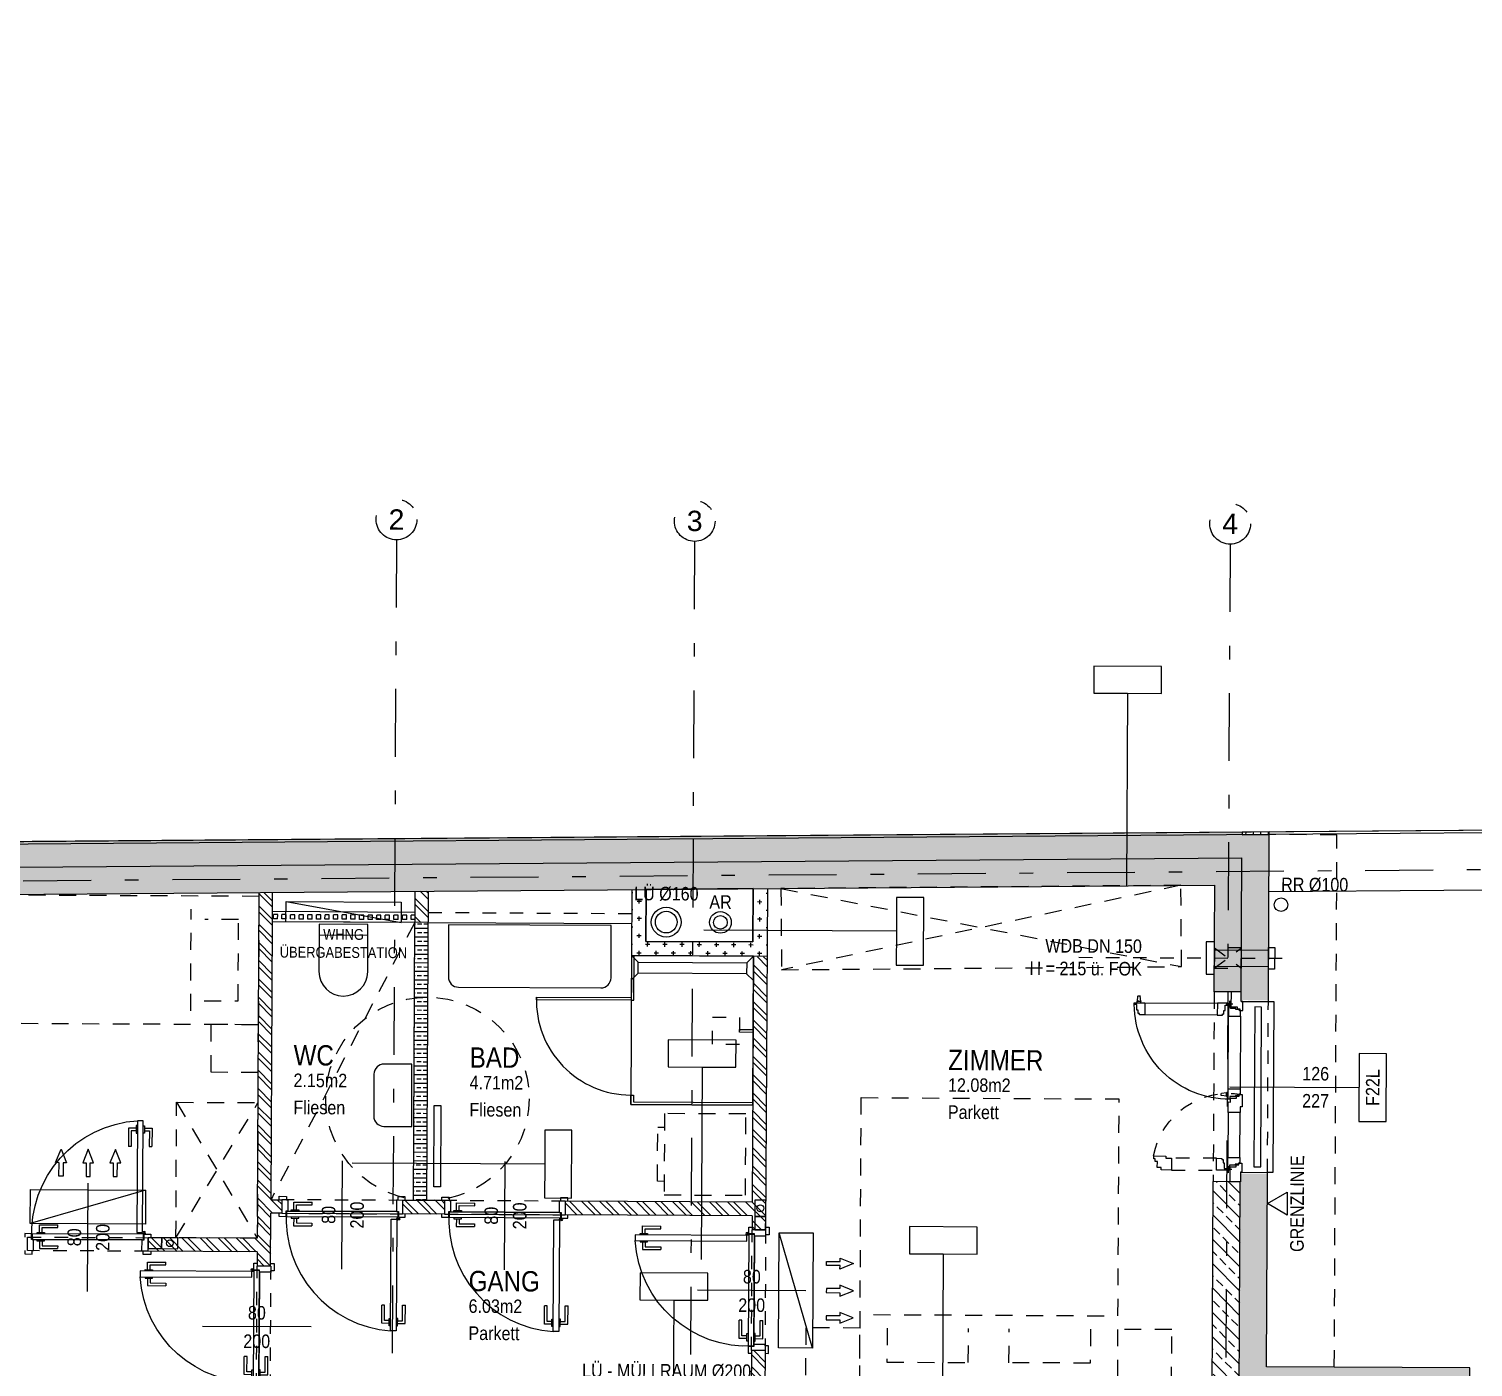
# Model space of a CAD drawing. Header units: millimetres. Extents: x 2821 to 2886, y 1688 to 1792.
# Drawn here: x 2829.56 to 2840.22, y 1757.99 to 1767.86 of the extents above; entities that cross this region are included whole.
import ezdxf
from ezdxf.enums import TextEntityAlignment as Align

# ---------------------------------------------------------------- set-up
doc = ezdxf.new("R2010")
doc.units = ezdxf.units.MM
for name, pattern in [('HIDDEN', [0.375, 0.25, -0.125]), ('HIDDEN2', [0.1875, 0.125, -0.0625]), ('STRICHPUNKT', [1, 0.5, -0.25, 0, -0.25])]:
    doc.linetypes.add(name, pattern=pattern)
for name, color, linetype, plot in [('00_HLP---------M0', 6, 'Continuous', False), ('00_HLP-G00-L04-M0', 6, 'Continuous', False), ('07_MOB-G00-L04-M0', 6, 'HIDDEN2', False)]:
    doc.layers.add(name, color=color, linetype=linetype, plot=plot)
for name, color, linetype in [('01-ANS-G00-L04-M0', 8, 'Continuous'), ('01-TXT---------M0', 1, 'Continuous'), ('01-TXT---------PP', 1, 'Continuous'), ('01-TXT-G00-L04-M0', 1, 'Continuous'), ('02-ANS-G00-L04-M0', 8, 'Continuous'), ('02-AXO-G00-L04-M0', 8, 'STRICHPUNKT'), ('02-DIM-G00-L04-BEHÖRDE', 20, 'Continuous'), ('02-DIM-G00-L04-ROHBAU', 8, 'Continuous'), ('02-FIL-G00-L04-LILA', 223, 'Continuous'), ('02-FIL-G00-L04-ORANGE', 40, 'Continuous'), ('02-FIL-G00-L04-STB', 8, 'Continuous'), ('02-HID---------M0', 8, 'HIDDEN2'), ('02-HID-G00-L04-M0', 8, 'HIDDEN2'), ('02-TWA---------M0', 4, 'Continuous'), ('02-TWA-G00-L04-M0', 4, 'Continuous'), ('02-TWB-G00-L04-M0', 5, 'Continuous'), ('02-WDA---------M0', 8, 'Continuous'), ('02-WDA-G00-L04-M0', 8, 'Continuous'), ('02-ZWA---------M0', 2, 'Continuous'), ('02-ZWA-G00-L04-M0', 2, 'Continuous'), ('03-ANS-G00-L04-M0', 8, 'Continuous'), ('03-HID-G00-L04-M0', 8, 'HIDDEN2'), ('03-SYM-G00-L04-M0', 8, 'Continuous'), ('04-HLP---------M0', 8, 'HIDDEN2'), ('04-STO---------M0', 1, 'Continuous'), ('04-SYM---------EP', 8, 'Continuous'), ('04-SYM-G00-L04-EP', 8, 'Continuous'), ('04-TXT---------EP', 8, 'Continuous'), ('04-TXT-G00-L04-M0', 8, 'Continuous'), ('04-TXT-G00-L04-POS', 8, 'Continuous'), ('05-STO--------M0', 1, 'Continuous'), ('05-SYM---------M0', 8, 'Continuous'), ('05-SYM--------M0', 8, 'Continuous'), ('05-SYM-G00-L04-M0', 8, 'Continuous'), ('05-TXT---------PP', 8, 'Continuous'), ('05-TXT--------M0', 8, 'Continuous'), ('05-TXT-G00-L04-M0', 8, 'Continuous'), ('07-BAR-G00-L04-M0', 8, 'HIDDEN2'), ('07-SAN---------M0', 8, 'Continuous'), ('07-SAN-G00-L04-FBHZG-EVERT', 8, 'Continuous'), ('07-SAN-G00-L04-KLIMA', 8, 'Continuous'), ('07-SAN-G00-L04-M0', 8, 'Continuous'), ('09-VER-G00-L04-GRUNDSTÜCKSGRENZE', 161, 'Continuous')]:
    doc.layers.add(name, color=color, linetype=linetype)
doc.styles.add('ARIAL', font='arial.ttf', dxfattribs={"width": 0.85})
doc.styles.get("Standard").update_dxf_attribs({"font": 'arial.ttf'})
doc.dimstyles.new('pp chromy&schneider', dxfattribs={"dimscale": 0.005, "dimtxt": 25, "dimasz": 10, "dimexe": 0, "dimexo": 0, "dimgap": 5, "dimtad": 1, "dimdec": 1, "dimlfac": 100, "dimrnd": 0.1, "dimzin": 9, "dimdsep": 46, "dimtxsty": 'ARIAL', "dimblk": 'c&s kote', "dimcen": 0, "dimse1": 1, "dimse2": 1, "dimclrd": 8, "dimclrt": 8, "dimadec": 0, "dimazin": 0, "dimtfac": 0.75, "dimtdec": 1, "dimtix": 1, "dimtmove": 2, "dimatfit": 0, "dimldrblk": 'NONE', "dimfxl": 1, "dimtolj": 1, "dimlwd": -1, "dimarcsym": 0})
pattern_1 = [(89.70755, (2799.24015, 1705.959677), (-0.027252854, 0.047764726), [0.03175, -0.0635]), (209.70755, (2799.24015, 1705.959677), (-0.027739039, -0.047484027), [0.03175, -0.0635]), (149.70755, (2799.24015, 1705.959677), (-0.054991893, 0.000280699), [-0.0635, 0.03175])]
pattern_2 = [(134.70755, (2799.24015, 1705.95968), (-0.09025976, -0.08934302), []), (134.70755, (2799.24061, 1706.04948), (-0.09025976, -0.08934302), [0.0635, -0.03175])]
pattern_3 = [(134.70755, (2799.24015, 1705.95968), (-0.06769482, -0.06700727), []), (134.70755, (2799.24038, 1706.00458), (-0.06769482, -0.06700727), [])]

# ---------------------------------------------------------------- blocks, each defined once
blk = doc.blocks.new('01-SQM')
at = {"layer": '01-TXT---------M0', "color": 1, "style": 'ARIAL', "width": 0.85}
blk.add_attdef('ROOM', (0, 0), '', height=0.15, dxfattribs=at)
blk.add_attdef('AREA', text='', height=0.1, dxfattribs=at).set_placement((0, -0.06), align=Align.TOP_LEFT)
at = {"layer": '01-TXT---------PP', "color": 1, "style": 'ARIAL', "width": 0.85}
blk.add_attdef('NR', text='', height=0.15, dxfattribs=at).set_placement((-0.117, 0), align=Align.RIGHT)
blk.add_attdef('FLOOR', text='', height=0.1, dxfattribs=at).set_placement((0, -0.26), align=Align.TOP_LEFT)
blk = doc.blocks.new('TÜR-80_10er-WAND')
at = {"layer": '00_HLP---------M0'}
blk.add_lwpolyline([(0.411, -0.025), (-0.411, -0.025), (-0.411, -0.025), (-0.411, 0.017), (0.411, 0.017)], close=True, dxfattribs=at)
for points in [[(0.4, 0.017), (-0.4, 0.017)], [(-0.375, 0.017), (-0.375, 0.027), (-0.32, 0.027), (-0.32, 0.017)], [(-0.357, 0.027), (-0.357, 0.083), (-0.222, 0.083)], [(-0.337, 0.027), (-0.337, 0.063), (-0.222, 0.063)], [(-0.222, 0.063), (-0.222, 0.083)], [(-0.375, -0.025), (-0.375, -0.035), (-0.32, -0.035), (-0.32, -0.025)], [(-0.357, -0.035), (-0.357, -0.091), (-0.222, -0.091)], [(-0.337, -0.035), (-0.337, -0.071), (-0.222, -0.071)], [(-0.222, -0.071), (-0.222, -0.091)]]:
    blk.add_lwpolyline(points, dxfattribs=at)
at = {"layer": '02-HID---------M0', "ltscale": 0.5}
for points in [[(0.445, 0.1), (-0.445, 0.1)], [(-0.445, 0), (0.445, 0)]]:
    blk.add_lwpolyline(points, dxfattribs=at)
at = {"layer": '02-ZWA---------M0'}
for points in [[(-0.445, 0.1), (-0.445, 0)], [(0.445, 0.1), (0.445, 0)]]:
    blk.add_lwpolyline(points, dxfattribs=at)
at = {"layer": '05-STO--------M0'}
for points in [[(-0.465, 0.1), (-0.465, 0.125), (-0.41, 0.125), (-0.41, 0.1), (-0.4, 0.1), (-0.4, 0.017), (-0.415, 0.017), (-0.415, -0.025), (-0.465, -0.025), (-0.465, 0)], [(0.465, 0.1), (0.465, 0.125), (0.41, 0.125), (0.41, 0.1), (0.4, 0.1), (0.4, 0.017), (0.415, 0.017), (0.415, -0.025), (0.465, -0.025), (0.465, 0)]]:
    blk.add_lwpolyline(points, dxfattribs=at)
at = {"layer": '05-SYM---------M0'}
for points in [[(0.352, -0.808), (0.296, -0.808), (0.296, -0.673)], [(0.316, -0.673), (0.296, -0.673)], [(0.352, -0.788), (0.316, -0.788), (0.316, -0.673)], [(0.414, -0.808), (0.47, -0.808), (0.47, -0.673)], [(0.414, -0.788), (0.45, -0.788), (0.45, -0.673)], [(0.45, -0.673), (0.47, -0.673)], [(0.362, -0.826), (0.352, -0.826), (0.352, -0.771), (0.362, -0.771)], [(0.404, -0.826), (0.414, -0.826), (0.414, -0.771), (0.404, -0.771)]]:
    blk.add_lwpolyline(points, dxfattribs=at)
at = {"layer": '05-SYM--------M0'}
blk.add_lwpolyline([(0.404, -0.039), (0.404, -0.862), (0.404, -0.862), (0.362, -0.862), (0.362, -0.039)], close=True, dxfattribs=at)
for points in [[(0.41, -0.036), (0.42, -0.036)], [(0.415, -0.031), (0.415, -0.041)]]:
    blk.add_lwpolyline(points, dxfattribs=at)
blk.add_circle((0.415, -0.036), 0.01, dxfattribs=at)
blk.add_arc((0.415, -0.036), 0.828, 176.3309, 266.3309, dxfattribs=at)
blk = doc.blocks.new('05-TXT')
at = {"layer": '05-TXT--------M0'}
blk.add_line((-0.4, 0), (0.4, 0), dxfattribs=at)
at = {"layer": '05-TXT--------M0', "color": 8, "style": 'ARIAL', "width": 0.85}
blk.add_attdef('BREITE', text='', height=0.1, dxfattribs=at).set_placement((0, 0.05), align=Align.CENTER)
blk.add_attdef('HÖHE', text='', height=0.1, rotation=360, dxfattribs=at).set_placement((0, -0.06), align=Align.TOP_CENTER)
blk = doc.blocks.new('FENSTER_140')
at = {"layer": '02-WDA---------M0'}
for points in [[(0.07, -0.2), (0.07, -0.4)], [(1.33, -0.2), (1.33, -0.4)]]:
    blk.add_lwpolyline(points, dxfattribs=at)
at = {"layer": '04-HLP---------M0', "linetype": 'Continuous'}
for p, q in [((0.032, 0.56), (0.032, 0.548)), ((0.032, 0.554), (0.032, 0.55)), ((0.072, 0.566), (0.034, 0.562)), ((0.072, 0.542), (0.034, 0.546)), ((0.072, 0.554), (0.072, 0.566)), ((0.072, 0.566), (0.072, 0.542)), ((0.072, 0.554), (0.072, 0.542)), ((0.084, 0.568), (0.074, 0.568)), ((0.084, 0.54), (0.074, 0.54)), ((0.743, -0.107), (0.743, -0.097)), ((0.745, -0.095), (0.749, -0.057)), ((0.769, -0.095), (0.745, -0.095)), ((0.757, -0.095), (0.745, -0.095)), ((0.762, -0.055), (0.751, -0.055)), ((0.757, -0.055), (0.752, -0.055)), ((0.757, -0.095), (0.769, -0.095)), ((0.769, -0.095), (0.764, -0.057)), ((0.771, -0.107), (0.771, -0.097))]:
    blk.add_line(p, q, dxfattribs=at)
for points in [[(0.097, 0.589), (0.084, 0.589), (0.084, 0.512), (0.172, 0.512), (0.172, 0.551), (0.163, 0.551), (0.163, 0.561), (0.138, 0.561), (0.138, 0.569), (0.097, 0.569)], [(0.097, -0.101), (0.084, -0.101), (0.084, -0.024), (0.172, -0.024), (0.172, -0.063), (0.163, -0.063), (0.163, -0.073), (0.138, -0.073), (0.138, -0.081), (0.097, -0.081)]]:
    blk.add_lwpolyline(points, close=True, dxfattribs=at)
for points in [[(0.084, 0.512), (0.084, -0.024)], [(0.172, -0.024), (0.172, 0.512)]]:
    blk.add_lwpolyline(points, dxfattribs=at)
at = {"layer": '04-HLP---------M0', "linetype": 'HIDDEN2', "ltscale": 0.4}
for points in [[(1.316, 0.385), (1.299, 0.385), (1.299, 0.413), (1.254, 0.413), (1.254, 0.428), (1.234, 0.428), (1.234, 0.44), (1.213, 0.44), (1.213, 0.351), (1.228, 0.351), (1.228, 0.308), (1.316, 0.308)], [(1.303, -0.101), (1.316, -0.101), (1.316, -0.024), (1.228, -0.024), (1.228, -0.063), (1.237, -0.063), (1.237, -0.073), (1.262, -0.073), (1.262, -0.081), (1.303, -0.081)]]:
    blk.add_lwpolyline(points, close=True, dxfattribs=at)
for points in [[(1.228, -0.024), (1.228, 0.308)], [(1.316, 0.308), (1.316, -0.024)]]:
    blk.add_lwpolyline(points, dxfattribs=at)
at = {"layer": '04-HLP---------M0'}
for points in [[(0.09, -0.138), (0.09, -0.088)], [(1.31, -0.138), (1.31, -0.088)], [(0.065, -0.113), (0.115, -0.113)], [(1.335, -0.113), (1.285, -0.113)]]:
    blk.add_lwpolyline(points, dxfattribs=at)
for centre in [(0.09, -0.113), (1.31, -0.113)]:
    blk.add_circle(centre, 0.00474, dxfattribs=at)
at = {"layer": '04-HLP---------M0', "linetype": 'Continuous'}
for centre, radius, start, end in [((0.034, 0.56), 0.002, 96.3402, 180), ((0.034, 0.548), 0.002, 180, 263.6598), ((0.074, 0.566), 0.002, 90, 180), ((0.074, 0.542), 0.002, 180, 270), ((0.09, -0.113), 0.702, 359.423, 89.4236), ((0.745, -0.097), 0.002, 90, 180), ((0.751, -0.057), 0.002, 90, 173.6598), ((0.762, -0.057), 0.002, 6.3402, 90), ((0.769, -0.097), 0.002, 0, 90)]:
    blk.add_arc(centre, radius, start, end, dxfattribs=at)
at = {"layer": '04-HLP---------M0', "linetype": 'HIDDEN2', "ltscale": 0.4}
blk.add_arc((1.31, -0.113), 0.562, 99.9939, 189.9939, dxfattribs=at)
at = {"layer": '04-STO---------M0'}
for points in [[(0, -0.124), (0.11, -0.124), (0.11, -0.169), (0.125, -0.169), (0.125, -0.189), (0.137, -0.189), (0.137, -0.211), (0.07, -0.211), (0.07, -0.2), (0, -0.2)], [(0.102, -0.12), (0.102, -0.107), (0.179, -0.107), (0.179, -0.195), (0.14, -0.195), (0.14, -0.187), (0.13, -0.187), (0.13, -0.161), (0.122, -0.161), (0.122, -0.12)], [(0.792, -0.12), (0.792, -0.107), (0.715, -0.107), (0.715, -0.195), (0.754, -0.195), (0.754, -0.187), (0.764, -0.187), (0.764, -0.161), (0.772, -0.161), (0.772, -0.12)], [(0.812, -0.107), (0.812, -0.124), (0.784, -0.124), (0.784, -0.169), (0.769, -0.169), (0.769, -0.189), (0.757, -0.189), (0.757, -0.211), (0.847, -0.211), (0.847, -0.195), (0.889, -0.195), (0.889, -0.107)], [(1.298, -0.12), (1.298, -0.107), (1.221, -0.107), (1.221, -0.195), (1.26, -0.195), (1.26, -0.187), (1.27, -0.187), (1.27, -0.161), (1.278, -0.161), (1.278, -0.12)], [(1.4, -0.124), (1.29, -0.124), (1.29, -0.169), (1.275, -0.169), (1.275, -0.189), (1.263, -0.189), (1.263, -0.211), (1.33, -0.211), (1.33, -0.2), (1.4, -0.2)]]:
    blk.add_lwpolyline(points, close=True, dxfattribs=at)
at = {"layer": '04-SYM---------EP'}
for points in [[(0.715, -0.107), (0.179, -0.107)], [(0.179, -0.195), (0.715, -0.195)], [(0.889, -0.107), (1.221, -0.107)], [(1.221, -0.195), (0.889, -0.195)]]:
    blk.add_lwpolyline(points, dxfattribs=at)
blk = doc.blocks.new('04-TXT')
blk.add_line((0, 0), (0.953, 0))
at = {"layer": '04-TXT---------EP', "color": 8, "style": 'ARIAL', "width": 0.85}
blk.add_attdef('WIDTH', text='', height=0.1, dxfattribs=at).set_placement((0.632, 0.05), align=Align.CENTER)
blk.add_attdef('HEIGHT', text='', height=0.1, dxfattribs=at).set_placement((0.632, -0.05), align=Align.TOP_CENTER)
blk = doc.blocks.new('03-rar')
blk.add_circle((0, 0), 0.05)
at = {"layer": '01-TXT---------M0', "color": 8, "style": 'ARIAL', "width": 0.85}
blk.add_attdef('RR', text='', height=0.1, dxfattribs=at).set_placement((0, 0.1), align=Align.CENTER)
blk = doc.blocks.new('BETT_90')
blk.add_lwpolyline([(0, 0.95), (-0.35, 0.95), (-0.35, 1.3), (0, 1.3)], close=True)
at = {"flags": 128}
blk.add_lwpolyline([(-2.1, 0.95), (-2.1, 0), (0, 0), (0, 0.95)], close=True, dxfattribs=at)
for points in [[(-0.5, 0.85), (-0.5, 0.1)], [(-0.4, 0.775), (-0.15, 0.775), (-0.15, 0.175), (-0.4, 0.175)]]:
    blk.add_lwpolyline(points)
blk = doc.blocks.new('07-WC')
blk.add_lwpolyline([(-0.015, -0.18), (-0.365, -0.18, -1), (-0.365, 0.18, 0), (-0.015, 0.18), (-0.015, -0.18)], format="xyb", close=True)
blk.add_lwpolyline([(-0.095, -0.18), (-0.095, 0.18)])
blk = doc.blocks.new('07-WT-WC')
blk.add_lwpolyline([(1.005, -0.015), (1.005, -0.22, -0.414214), (0.93, -0.295), (0.62, -0.295, -0.414214), (0.545, -0.22), (0.545, -0.015)], format="xyb", close=True)
blk = doc.blocks.new('07-WM')
at = {"linetype": 'HIDDEN', "ltscale": 0.5}
blk.add_lwpolyline([(0.05, -0.05), (0.05, -0.65), (0.65, -0.65), (0.65, -0.05)], close=True, dxfattribs=at)
blk.add_lwpolyline([(0.65, -0.15), (0.7, -0.15), (0.7, -0.55), (0.65, -0.55)], dxfattribs=at)
blk = doc.blocks.new('BETT')
for points in [[(0, 0.95), (-0.4, 0.95), (-0.4, 1.35), (0, 1.35)], [(0, -1.35), (-0.4, -1.35), (-0.4, -0.95), (0, -0.95)]]:
    blk.add_lwpolyline(points, close=True)
at = {"flags": 128}
blk.add_lwpolyline([(-2.1, 0.95), (-2.1, -0.95), (0, -0.95), (0, 0.95)], close=True, dxfattribs=at)
for points in [[(-0.5, 0.85), (-0.5, -0.85)], [(-0.4, 0.75), (-0.15, 0.75), (-0.15, 0.15), (-0.4, 0.15)], [(-0.4, -0.75), (-0.15, -0.75), (-0.15, -0.15), (-0.4, -0.15)]]:
    blk.add_lwpolyline(points)
blk = doc.blocks.new('01-HK3')
blk.add_lwpolyline([(0, 0), (0.0423, 0.0732), (-0.0423, 0.0732)], close=True)
at = {"color": 0, "style": 'ARIAL', "width": 0.85}
blk.add_attdef('HEIGHT', text='', height=0.05, dxfattribs=at).set_placement((0, 0.35), align=Align.TOP_CENTER)
blk = doc.blocks.new('WANDLÜFER')
at = {"layer": '02-TWA---------M0', "linetype": 'HIDDEN2', "ltscale": 0.75}
for points in [[(0.075, 0), (0.075, -0.2), (-0.075, -0.2), (-0.075, 0), (0.075, 0)], [(-0.075, 0), (0.075, -0.2)], [(0.075, 0), (-0.075, -0.2)]]:
    blk.add_lwpolyline(points, dxfattribs=at)
at = {"layer": '07-SAN---------M0', "linetype": 'STRICHPUNKT', "ltscale": 0.1}
blk.add_lwpolyline([(0, 1), (0, -0.53)], dxfattribs=at)
at = {"layer": '07-SAN---------M0'}
for points in [[(0, 0), (-0.12, 0), (-0.12, 0.06), (0.12, 0.06), (0.12, 0)], [(0.08, -0.4), (-0.08, -0.4), (-0.08, -0.445), (0.08, -0.445)]]:
    blk.add_lwpolyline(points, close=True, dxfattribs=at)
for points in [[(-0.06, 0), (-0.06, -0.4)], [(0.06, 0), (0.06, -0.4)]]:
    blk.add_lwpolyline(points, dxfattribs=at)
blk = doc.blocks.new('c&s kote')
at = {"color": 8}
for p, q in [((0, -2), (0, 2)), ((0, 2), (0, -2)), ((-2, 0), (2, 0)), ((2, 0), (-2, 0))]:
    blk.add_line(p, q, dxfattribs=at)
blk.add_circle((0, 0), 0.5, dxfattribs=at)
blk = doc.blocks.new('*D1162')
at = {"layer": '02-DIM-G00-L04-ROHBAU', "color": 8, "transparency": 16777216}
blk.add_arc((2826.924, 1744.085), 1.076, 182.6772, 267.0448, dxfattribs=at)
at = {"layer": 'Defpoints', "color": 0, "transparency": 16777216}
for p in [(2827.026, 1764.119), (2821.735, 1744.084), (2839.324, 1744.089), (2825.991, 1743.549), (2826.912, 1741.719)]:
    blk.add_point(p, dxfattribs=at)
at = {"layer": '02-DIM-G00-L04-ROHBAU', "color": 8, "transparency": 16777216, "xscale": 0.05, "yscale": 0.05, "zscale": 0.05}
for p, rotation in [((2825.848, 1744.085), 91.34581227795306), ((2826.918, 1743.01), 358.376192247876)]:
    blk.add_blockref('c&s kote', p, dxfattribs=dict(at, rotation=rotation))
at = {"layer": '02-DIM-G00-L04-ROHBAU', "color": 8, "transparency": 16777216, "insert": (2826.224, 1743.389), "char_height": 0.125, "attachment_point": 5, "rotation": 314.861, "style": 'ARIAL'}
blk.add_mtext('\\A1;90°', dxfattribs=at)
blk = doc.blocks.new('_None')
blk = doc.blocks.new('türachse&qualität')
at = {"layer": '05-SYM---------M0'}
blk.add_line((-0.4, 0), (-0.4, 0), dxfattribs=at)
at = {"layer": '05-TXT---------PP'}
blk.add_lwpolyline([(-0.5, -0.25), (-0.5, 0.25), (-0.7, 0.25), (-0.7, -0.25)], close=True, dxfattribs=at)
at = {"layer": '05-TXT---------PP', "color": 8, "style": 'ARIAL', "text_generation_flag": 6, "width": 0.85}
blk.add_attdef('POS.NR.', text='', height=0.1, rotation=270, dxfattribs=at).set_placement((-0.653, -0.011), align=Align.TOP_CENTER)
blk = doc.blocks.new('07-WT120')
blk.add_lwpolyline([(0.015, -0.6), (0.4, -0.6, 0.414214), (0.475, -0.525), (0.475, 0.525, 0.414214), (0.4, 0.6), (0.015, 0.6)], format="xyb", close=True)
blk = doc.blocks.new('KLIMAGERÄT')
for points in [[(-0.425, 0), (0.425, 0), (0.425, -0.25), (-0.425, -0.25), (-0.425, 0)], [(-0.215, -0.35), (-0.215, -0.45), (-0.24, -0.45), (-0.2, -0.55), (-0.2, -0.55), (-0.16, -0.45), (-0.185, -0.45), (-0.185, -0.35), (-0.215, -0.35)], [(-0.015, -0.35), (-0.015, -0.45), (-0.04, -0.45), (0, -0.55), (0, -0.55), (0.04, -0.45), (0.015, -0.45), (0.015, -0.35), (-0.015, -0.35)], [(0.215, -0.35), (0.215, -0.45), (0.24, -0.45), (0.2, -0.55), (0.2, -0.55), (0.16, -0.45), (0.185, -0.45), (0.185, -0.35), (0.215, -0.35)]]:
    blk.add_lwpolyline(points, close=True)
blk.add_lwpolyline([(-0.425, -0.25), (0.425, 0)])
blk = doc.blocks.new('07_Klimasifon')
at = {"layer": '00_HLP---------M0', "linetype": 'HIDDEN2', "ltscale": 0.3}
blk.add_lwpolyline([(0, -0.1), (0.08, -0.1), (0.08, 0), (0, 0)], close=True, dxfattribs=at)
at = {"layer": '07-SAN---------M0'}
blk.add_lwpolyline([(0, -0.22), (0.08, -0.22), (0.08, -0.1), (0, -0.1)], close=True, dxfattribs=at)
blk.add_circle((0.04, -0.16), 0.025, dxfattribs=at)
blk = doc.blocks.new('*D1894')
at = {"layer": '02-DIM-G00-L04-ROHBAU', "color": 8, "transparency": 16777216}
blk.add_arc((2827.013, 1761.552), 0.783, 93.3662, 176.7214, dxfattribs=at)
at = {"layer": 'Defpoints', "color": 0, "transparency": 16777216}
for p in [(2827.026, 1764.119), (2826.622, 1762.23), (2844.844, 1761.67), (2821.824, 1761.517), (2826.912, 1741.719)]:
    blk.add_point(p, dxfattribs=at)
at = {"layer": '02-DIM-G00-L04-ROHBAU', "color": 8, "transparency": 16777216, "xscale": 0.05, "yscale": 0.05, "zscale": 0.05}
for p, rotation in [((2827.017, 1762.335), 1.53686145142031), ((2826.23, 1761.546), 268.5507148004654)]:
    blk.add_blockref('c&s kote', p, dxfattribs=dict(at, rotation=rotation))
at = {"layer": '02-DIM-G00-L04-ROHBAU', "color": 8, "transparency": 16777216, "insert": (2826.521, 1762.042), "char_height": 0.125, "attachment_point": 5, "rotation": 225.0438, "style": 'ARIAL'}
blk.add_mtext('\\A1;91°', dxfattribs=at)
blk = doc.blocks.new('*D1895')
at = {"layer": '02-DIM-G00-L04-ROHBAU', "color": 8, "transparency": 16777216}
blk.add_arc((2826.993, 1757.751), 0.799, 93.2915, 176.1236, dxfattribs=at)
at = {"layer": 'Defpoints', "color": 0, "transparency": 16777216}
for p in [(2827.026, 1764.119), (2826.597, 1758.445), (2821.805, 1757.778), (2844.823, 1757.66), (2826.912, 1741.719)]:
    blk.add_point(p, dxfattribs=at)
at = {"layer": '02-DIM-G00-L04-ROHBAU', "color": 8, "transparency": 16777216, "xscale": 0.05, "yscale": 0.05, "zscale": 0.05}
for p, rotation in [((2826.997, 1758.551), 1.499517257516312), ((2826.194, 1757.755), 267.9155813782047)]:
    blk.add_blockref('c&s kote', p, dxfattribs=dict(at, rotation=rotation))
at = {"layer": '02-DIM-G00-L04-ROHBAU', "color": 8, "transparency": 16777216, "insert": (2826.493, 1758.256), "char_height": 0.125, "attachment_point": 5, "rotation": 224.7075, "style": 'ARIAL'}
blk.add_mtext('\\A1;90°', dxfattribs=at)

msp = doc.modelspace()

# ---------------------------------------------------------------- hatches: boundary and pattern name
at = {"layer": '02-FIL-G00-L04-LILA'}
h = msp.add_hatch(dxfattribs=at)
h.set_pattern_fill('HONEY', color=256, scale=0.01, angle=197.04654, style=0)
h.set_pattern_definition(pattern_1)
h.paths.add_polyline_path([(2838.5139, 1761.7466), (2838.5089, 1760.7561), (2838.5085, 1760.6961), (2838.7085, 1760.695), (2838.7148, 1761.9182), (2826.7142, 1761.8252), (2826.7084, 1760.7026), (2826.9084, 1760.7016), (2826.9087, 1760.7616), (2826.9133, 1761.6567)])
h = msp.add_hatch(dxfattribs=at)
h.set_pattern_fill('HONEY', color=256, scale=0.01, angle=197.04654, style=0)
h.set_pattern_definition(pattern_1)
h.paths.add_polyline_path([(2838.5148, 1761.9166), (2838.5149, 1761.9366), (2826.9143, 1761.8467), (2826.9142, 1761.8267)])
h = msp.add_hatch(dxfattribs=at)
h.set_pattern_fill('HONEY', color=256, scale=0.01, angle=197.04654, style=0)
h.set_pattern_definition(pattern_1)
h.paths.add_polyline_path([(2838.7148, 1761.9182), (2838.7149, 1761.9371), (2838.5149, 1761.9355), (2838.5148, 1761.9166)])
h = msp.add_hatch(dxfattribs=at)
h.set_pattern_fill('HONEY', color=256, scale=0.01, angle=197.04654, style=0)
h.set_pattern_definition(pattern_1)
h.paths.add_polyline_path([(2838.6947, 1757.9914), (2838.702, 1759.4151), (2838.502, 1759.4161), (2838.5017, 1759.3561), (2838.4937, 1757.7924), (2839.9937, 1757.7847), (2839.9898, 1757.0248), (2839.9895, 1756.9648), (2840.1895, 1756.9637), (2840.1947, 1757.9837)])
at = {"layer": '02-FIL-G00-L04-ORANGE'}
h = msp.add_hatch(dxfattribs=at)
h.set_pattern_fill('ANSI32', color=256, scale=0.01, angle=197.04654, style=0)
h.set_pattern_definition(pattern_3)
h.paths.add_polyline_path([(2831.3625, 1761.4912), (2831.2625, 1761.4904), (2831.2624, 1761.4643), (2831.2624, 1761.4643), (2831.2615, 1761.2744), (2831.3614, 1761.2738)])
h = msp.add_hatch(dxfattribs=at)
h.set_pattern_fill('ANSI32', color=256, scale=0.01, angle=197.04654, style=0)
h.set_pattern_definition(pattern_3)
h.paths.add_polyline_path([(2832.5126, 1761.5001), (2832.4126, 1761.4993), (2832.4114, 1761.2685), (2832.5114, 1761.268)])
h = msp.add_hatch(dxfattribs=at)
h.set_pattern_fill('CROSS', color=256, scale=0.01, angle=197.04654, style=0)
h.set_pattern_definition([(89.70755, (2799.24015, 1705.95968), (-0.063175056, 0.06382329), [0.03175, -0.09525]), (179.70755, (2799.25611, 1705.97547), (-0.06382329, -0.063175056), [0.03175, -0.09525])])
h.paths.add_polyline_path([(2835.0127, 1761.5195), (2834.9077, 1761.5187), (2834.9057, 1761.1208), (2834.1157, 1761.1248), (2834.1177, 1761.5125), (2834.0127, 1761.5117), (2834.0101, 1761.0203), (2835.0101, 1761.0152)])
h = msp.add_hatch(dxfattribs=at)
h.set_pattern_fill('ANSI32', color=256, scale=0.01, angle=197.04654, style=0)
h.set_pattern_definition(pattern_3)
h.paths.add_polyline_path([(2831.4309, 1759.2235), (2831.3509, 1759.2239), (2831.3614, 1761.2738), (2831.2614, 1761.2744), (2831.2503, 1759.0994), (2831.2495, 1758.9394), (2830.4445, 1758.9435), (2830.444, 1758.8435), (2831.249, 1758.8394), (2831.2484, 1758.7344), (2831.3484, 1758.7339), (2831.3504, 1759.1239), (2831.4304, 1759.1235)])
h = msp.add_hatch(dxfattribs=at)
h.set_pattern_fill('SQUARE', color=256, scale=0.01, angle=197.04654, style=0)
h.set_pattern_definition([(89.70755, (2799.24015, 1705.959677), (-0.031749586, 0.000162059), [0.03175, -0.03175]), (179.70755, (2799.24015, 1705.959677), (-0.000162059, -0.031749586), [0.03175, -0.03175])])
h.paths.add_polyline_path([(2832.4118, 1761.3435), (2831.3618, 1761.3488), (2831.3614, 1761.2738), (2832.4114, 1761.2685)])
h = msp.add_hatch(dxfattribs=at)
h.set_pattern_fill('BRASS', color=256, scale=0.01, angle=107.04654, style=0)
h.set_pattern_definition([(359.70755, (2799.24015, 1705.95968), (0.00032412, 0.06349917), []), (359.70755, (2799.240313, 1705.991426), (0.00032412, 0.06349917), [0.03175, -0.015875])])
h.paths.add_polyline_path([(2832.5114, 1761.268), (2832.4114, 1761.2685), (2832.4009, 1759.2185), (2832.5009, 1759.218)])
h = msp.add_hatch(dxfattribs=at)
h.set_pattern_fill('ANSI32', color=256, scale=0.01, angle=197.04654, style=0)
h.set_pattern_definition(pattern_3)
h.paths.add_polyline_path([(2835.0101, 1761.0152), (2834.9101, 1761.0157), (2834.9009, 1759.2058), (2833.5209, 1759.2128), (2833.5204, 1759.1128), (2834.9004, 1759.1058), (2834.8998, 1759.0008), (2834.9998, 1759.0002)])
h = msp.add_hatch(dxfattribs=at)
h.set_pattern_fill('ANSI32', color=256, scale=0.01, angle=197.04654, style=0)
h.set_pattern_definition(pattern_3)
h.paths.add_polyline_path([(2832.6309, 1759.2173), (2832.3209, 1759.2189), (2832.3204, 1759.1189), (2832.6304, 1759.1173)])
h = msp.add_hatch(dxfattribs=at)
h.set_pattern_fill('ANSI32', color=256, scale=0.01, angle=197.04654, style=0)
h.set_pattern_definition(pattern_3)
h.paths.add_polyline_path([(2834.9953, 1758.1103), (2834.8953, 1758.1108), (2834.8938, 1757.8108), (2834.9938, 1757.8103)])
at = {"layer": '02-FIL-G00-L04-STB'}
h = msp.add_hatch(dxfattribs=at)
h.set_pattern_fill('ANSI33', color=256, scale=0.02, angle=197.04654, style=0)
h.set_pattern_definition(pattern_2)
h.paths.add_polyline_path([(2838.5139, 1761.7466), (2826.9133, 1761.6567), (2826.9087, 1760.7616), (2826.9887, 1760.7612), (2827.1087, 1760.7605), (2827.1123, 1761.4582), (2838.3129, 1761.545), (2838.3089, 1760.7571), (2838.5089, 1760.7561)])
h = msp.add_hatch(dxfattribs=at)
h.set_pattern_fill('ANSI33', color=256, scale=0.02, angle=197.04654, style=0)
h.set_pattern_definition(pattern_2)
h.paths.add_polyline_path([(2834.529, 1754.9126), (2832.099, 1754.925), (2832.1098, 1757.035), (2834.5397, 1757.0226), (2834.5428, 1757.6126), (2839.7927, 1757.5858), (2839.7898, 1757.0258), (2839.9898, 1757.0248), (2839.9937, 1757.7847), (2838.4937, 1757.7924), (2838.5017, 1759.3561), (2838.4217, 1759.3565), (2838.4217, 1759.3565), (2838.3017, 1759.3571), (2838.2937, 1757.7934), (2834.3438, 1757.8136), (2834.3408, 1757.2236), (2831.9108, 1757.236), (2831.898, 1754.726), (2832.808, 1754.7214), (2832.805, 1754.1414), (2832.885, 1754.141), (2833.005, 1754.1404), (2833.008, 1754.7204), (2834.528, 1754.7126)])

# ---------------------------------------------------------------- linework, layer by layer
for p, q in [((2837.6701, 1762.9597), (2837.6628, 1761.5398)), ((2835.9647, 1761.2044), (2834.5447, 1761.2116)), ((2834.531, 1760.2026), (2834.5237, 1758.7827)), ((2833.37, 1759.4866), (2831.9501, 1759.4939)), ((2836.3105, 1758.8235), (2836.3032, 1757.4036)), ((2834.3222, 1758.4837), (2834.315, 1757.0638))]:
    msp.add_line(p, q)
for points in [[(2837.6701, 1762.9597), (2837.9201, 1762.9584), (2837.9211, 1763.1584), (2837.4211, 1763.161), (2837.4201, 1762.961)], [(2835.9647, 1761.2044), (2835.9634, 1760.9544), (2836.1634, 1760.9534), (2836.166, 1761.4534), (2835.966, 1761.4544)], [(2834.531, 1760.2026), (2834.781, 1760.2013), (2834.782, 1760.4013), (2834.282, 1760.4039), (2834.281, 1760.2039)], [(2833.37, 1759.4866), (2833.3688, 1759.2366), (2833.5688, 1759.2356), (2833.5713, 1759.7356), (2833.3713, 1759.7366)], [(2836.3105, 1758.8235), (2836.5605, 1758.8222), (2836.5615, 1759.0222), (2836.0615, 1759.0248), (2836.0605, 1758.8248)], [(2834.3222, 1758.4837), (2834.5722, 1758.4824), (2834.5732, 1758.6824), (2834.0732, 1758.685), (2834.0722, 1758.485)]]:
    msp.add_lwpolyline(points, close=True)
at = {"layer": '00_HLP-G00-L04-M0'}
for centre, radius in [((2834.2664, 1761.2718), 0.11), ((2834.6664, 1761.2698), 0.08)]:
    msp.add_circle(centre, radius, dxfattribs=at)
at = {"layer": '01-ANS-G00-L04-M0'}
for points in [[(2831.4304, 1759.1235), (2832.3204, 1759.1189)], [(2832.6304, 1759.1173), (2833.5204, 1759.1128)]]:
    msp.add_lwpolyline(points, dxfattribs=at)
at = {"layer": '02-ANS-G00-L04-M0', "color": 253}
for points in [[(2841.0987, 1748.9544), (2845.0486, 1748.9642), (2845.0523, 1747.4642), (2853.4823, 1747.4852), (2853.4785, 1748.9852), (2863.9866, 1749.0113), (2864.0578, 1760.0115), (2841.2848, 1759.9549), (2841.2949, 1761.9382), (2838.7148, 1761.9182)], [(2838.7126, 1761.4981), (2841.2928, 1761.5181)]]:
    msp.add_lwpolyline(points, dxfattribs=at)
at = {"layer": '02-ANS-G00-L04-M0'}
for points in [[(2832.5114, 1761.268), (2834.0114, 1761.2603)], [(2838.7085, 1760.685), (2838.7485, 1760.6848), (2838.7421, 1759.4248), (2838.7021, 1759.4251)]]:
    msp.add_lwpolyline(points, dxfattribs=at)
msp.add_lwpolyline([(2838.6083, 1760.6455), (2838.6023, 1759.4656), (2838.6523, 1759.4653), (2838.6583, 1760.6453)], close=True, dxfattribs=at)
at = {"layer": '02-AXO-G00-L04-M0'}
for points in [[(2832.2758, 1764.0918), (2832.1615, 1741.6921)], [(2834.4758, 1764.0806), (2834.3614, 1741.6809)], [(2838.4257, 1764.0604), (2838.3114, 1741.6607)], [(2821.824, 1761.5173), (2842.8436, 1761.6802)]]:
    msp.add_lwpolyline(points, dxfattribs=at)
for centre in [(2832.2766, 1764.2418), (2834.4765, 1764.2306), (2838.4265, 1764.2104)]:
    msp.add_circle(centre, 0.15, dxfattribs=at)
at = {"layer": '02-HID-G00-L04-M0'}
for points in [[(2839.1947, 1757.9888), (2839.2148, 1761.9156), (2838.7148, 1761.9182)], [(2838.3089, 1760.7571), (2838.3017, 1759.3571)]]:
    msp.add_lwpolyline(points, dxfattribs=at)
at = {"layer": '02-HID-G00-L04-M0', "ltscale": 0.5}
for points in [[(2832.5118, 1761.343), (2834.0118, 1761.3353)], [(2838.7021, 1759.4251), (2838.7085, 1760.685)]]:
    msp.add_lwpolyline(points, dxfattribs=at)
at = {"layer": '02-TWA-G00-L04-M0'}
for points in [[(2826.9133, 1761.6567), (2838.5139, 1761.7466)], [(2838.5089, 1760.7561), (2838.5139, 1761.7466)], [(2827.1123, 1761.4582), (2838.3129, 1761.545)], [(2838.3089, 1760.7571), (2838.3129, 1761.545)], [(2838.5089, 1760.7561), (2838.3089, 1760.7571)], [(2838.2937, 1757.7934), (2838.3017, 1759.3571)], [(2838.5017, 1759.3561), (2838.3017, 1759.3571)], [(2838.4937, 1757.7924), (2838.5017, 1759.3561)]]:
    msp.add_lwpolyline(points, dxfattribs=at)
at = {"layer": '02-TWB-G00-L04-M0'}
msp.add_lwpolyline([(2841.8184, 1782.5255), (2841.8396, 1780.1368), (2843.5071, 1780.1564), (2843.5315, 1777.2457), (2841.8735, 1777.2289), (2841.9154, 1772.6919), (2843.5733, 1772.7086), (2843.5389, 1765.9635), (2841.6962, 1765.9535), (2841.7094, 1761.96), (2826.7143, 1761.8452), (2826.7539, 1792.2569)], dxfattribs=at)
at = {"layer": '02-WDA-G00-L04-M0'}
for points in [[(2838.7148, 1761.9182), (2826.7142, 1761.8252)], [(2838.7085, 1760.685), (2838.7148, 1761.9182)], [(2838.6947, 1757.9914), (2838.7021, 1759.4251)], [(2838.6769, 1754.4914), (2840.1769, 1754.4838), (2840.1947, 1757.9837), (2838.6947, 1757.9914)]]:
    msp.add_lwpolyline(points, dxfattribs=at)
msp.add_lwpolyline([(2838.7148, 1761.9182), (2838.7149, 1761.9371), (2838.5149, 1761.9355), (2838.5148, 1761.9166)], close=True, dxfattribs=at)
at = {"layer": '02-ZWA-G00-L04-M0'}
for p, q in [((2831.2503, 1759.0994), (2831.2625, 1761.4904)), ((2831.3614, 1761.2738), (2831.3625, 1761.4912)), ((2832.4126, 1761.4996), (2832.4114, 1761.2685)), ((2832.5009, 1759.218), (2832.5126, 1761.5001)), ((2834.0127, 1761.5117), (2834.0102, 1761.0253)), ((2834.1157, 1761.1298), (2834.1177, 1761.5125)), ((2834.9077, 1761.5187), (2834.9057, 1761.1258)), ((2835.0127, 1761.5195), (2834.9998, 1759.0002)), ((2832.5114, 1761.268), (2831.3614, 1761.2738)), ((2832.4118, 1761.3435), (2831.3618, 1761.3488)), ((2832.4009, 1759.2185), (2832.4114, 1761.2685)), ((2834.9057, 1761.1258), (2834.1157, 1761.1298)), ((2834.0102, 1761.0253), (2835.0102, 1761.0202)), ((2834.9102, 1761.0207), (2834.9009, 1759.2058)), ((2831.3509, 1759.2239), (2831.4309, 1759.2235)), ((2831.4304, 1759.1235), (2831.3504, 1759.1239)), ((2832.6309, 1759.2173), (2832.3209, 1759.2189)), ((2834.9009, 1759.2058), (2833.5209, 1759.2128)), ((2834.9004, 1759.1058), (2833.5204, 1759.1128)), ((2834.9004, 1759.1058), (2834.8998, 1759.0008)), ((2834.8953, 1758.1108), (2834.8938, 1757.8108)), ((2834.9953, 1758.1103), (2834.9938, 1757.8103))]:
    msp.add_line(p, q, dxfattribs=at)
for points in [[(2831.3509, 1759.2239), (2831.3614, 1761.2738)], [(2831.3484, 1758.7339), (2831.3504, 1759.1239)], [(2832.6304, 1759.1173), (2832.3204, 1759.1189)], [(2831.2503, 1759.0994), (2831.2495, 1758.9394)], [(2831.2495, 1758.9394), (2830.4445, 1758.9435)], [(2831.249, 1758.8394), (2830.444, 1758.8435)], [(2831.249, 1758.8394), (2831.2484, 1758.7344)]]:
    msp.add_lwpolyline(points, dxfattribs=at)
at = {"layer": '03-ANS-G00-L04-M0'}
msp.add_lwpolyline([(2834.1157, 1761.1298), (2834.9057, 1761.1258), (2834.9077, 1761.5187), (2834.1177, 1761.5125), (2834.1157, 1761.1298)], dxfattribs=at)
at = {"layer": '03-HID-G00-L04-M0'}
msp.add_lwpolyline([(2832.4114, 1761.2685), (2831.3509, 1759.2239)], dxfattribs=at)
at = {"layer": '07-BAR-G00-L04-M0'}
msp.add_circle((2832.5048, 1759.968), 0.75, dxfattribs=at)
at = {"layer": '07-SAN-G00-L04-FBHZG-EVERT'}
msp.add_lwpolyline([(2832.3122, 1761.419), (2832.3114, 1761.269), (2831.4614, 1761.2733), (2831.4622, 1761.4233)], close=True, dxfattribs=at)
msp.add_lwpolyline([(2831.4622, 1761.4233), (2832.3114, 1761.269)], dxfattribs=at)
at = {"layer": '07-SAN-G00-L04-M0'}
for points in [[(2834.0102, 1761.0253), (2834.0046, 1759.9253), (2834.9045, 1759.9207), (2834.9102, 1761.0207)], [(2834.0595, 1760.8951), (2834.0599, 1760.9751), (2834.8599, 1760.971), (2834.8595, 1760.891), (2834.0595, 1760.8951)], [(2834.0085, 1760.6953), (2833.3085, 1760.6989), (2833.3086, 1760.7189), (2834.0086, 1760.7153)], [(2834.0047, 1759.9453), (2834.0049, 1759.9953), (2834.0249, 1759.9952), (2834.0247, 1759.9452), (2834.9046, 1759.9407), (2834.9045, 1759.9207), (2834.9045, 1759.9207), (2834.0046, 1759.9253)], [(2832.5514, 1759.3177), (2832.5545, 1759.9177), (2832.6045, 1759.9175), (2832.6014, 1759.3175)]]:
    msp.add_lwpolyline(points, close=True, dxfattribs=at)
for points in [[(2834.0102, 1761.0253), (2834.0085, 1760.6953), (2834.0285, 1760.6952), (2834.0302, 1761.0252)], [(2834.0102, 1761.0253), (2834.0599, 1760.9751)], [(2834.9102, 1761.0207), (2834.8599, 1760.971)], [(2834.0093, 1760.8453), (2834.0595, 1760.8951)], [(2834.9092, 1760.8407), (2834.8595, 1760.891)]]:
    msp.add_lwpolyline(points, dxfattribs=at)
at = {"layer": '07-SAN-G00-L04-M0', "linetype": 'HIDDEN2', "ltscale": 0.5}
for points in [[(2834.8079, 1760.569), (2834.8068, 1760.369), (2834.6068, 1760.37), (2834.6079, 1760.57)], [(2834.9073, 1760.4585), (2834.8073, 1760.459), (2834.8074, 1760.479), (2834.9074, 1760.4785)]]:
    msp.add_lwpolyline(points, close=True, dxfattribs=at)
at = {"layer": '07-SAN-G00-L04-M0'}
msp.add_arc((2834.0085, 1760.6953), 0.7, 178.27501, 269.70755, dxfattribs=at)
at = {"layer": '07_MOB-G00-L04-M0'}
for points in [[(2835.1127, 1761.5197), (2835.1174, 1760.9203), (2838.0675, 1760.9431), (2838.0629, 1761.5431)], [(2831.2495, 1758.9394), (2830.6495, 1758.9425), (2830.6546, 1759.9424), (2831.2546, 1759.9395)]]:
    msp.add_lwpolyline(points, close=True, dxfattribs=at)
for points in [[(2835.1127, 1761.5197), (2838.0675, 1760.9431)], [(2838.0629, 1761.5431), (2835.1174, 1760.9203)], [(2830.6495, 1758.9425), (2831.2546, 1759.9395)], [(2830.6546, 1759.9424), (2831.2495, 1758.9394)]]:
    msp.add_lwpolyline(points, dxfattribs=at)
at = {"layer": '09-VER-G00-L04-GRUNDSTÜCKSGRENZE'}
msp.add_lwpolyline([(2881.2358, 1713.5408), (2870.0728, 1713.6681), (2853.5776, 1713.8715), (2853.67, 1743.8156), (2826.752, 1743.7645), (2826.622, 1743.7651), (2826.7045, 1759.9328), (2826.7143, 1761.8452), (2841.708, 1761.9614), (2864.0708, 1762.0169), (2863.9531, 1743.8344), (2864.0873, 1743.8353), (2881.2358, 1743.8679)], close=True, dxfattribs=at)

# ---------------------------------------------------------------- block references
at = {"layer": '01-TXT-G00-L04-M0'}
for p, rotation, values in [((2831.5175, 1760.2148), 359.7075493173168, {'ROOM': 'WC', 'AREA': '2.15m2', 'FLOOR': 'Fliesen'}), ((2832.8165, 1760.1981), 359.7075493181506, {'ROOM': 'BAD', 'AREA': '4.71m2', 'FLOOR': 'Fliesen'}), ((2836.3459, 1760.18), 359.7075493181506, {'ROOM': 'ZIMMER', 'AREA': '12.08m2', 'FLOOR': 'Parkett'}), ((2832.809, 1758.549), 359.707549313148, {'ROOM': 'GANG', 'AREA': '6.03m2', 'FLOOR': 'Parkett'})]:
    msp.add_blockref('01-SQM', p, dxfattribs=dict(at, rotation=rotation)).add_auto_attribs(values)
at = {"layer": '02-DIM-G00-L04-BEHÖRDE'}
ref = msp.add_blockref('01-HK3', (2838.7009, 1759.1956), dxfattribs=dict(at, xscale=-2.000000000016443, yscale=2.000000000014343, zscale=2, rotation=269.7075493081434))
ref.add_attrib('HEIGHT', 'GRENZLINIE', dxfattribs={"layer": '0', "color": 0, "extrusion": (0, 0, -1), "height": 0.1, "rotation": 90.29245, "style": 'ARIAL', "text_generation_flag": 4, "width": 0.85}).set_placement((-2839.0009, 1759.1941), align=Align.BOTTOM_CENTER)
at = {"layer": '03-SYM-G00-L04-M0'}
ref = msp.add_blockref('03-rar', (2838.8021, 1761.3998), dxfattribs=dict(at, rotation=359.7075493815157))
ref.add_attrib('RR', 'RR %%c100', (2838.8027, 1761.4998), dxfattribs={"layer": '01-TXT---------M0', "color": 8, "height": 0.1, "rotation": 359.70755, "style": 'ARIAL', "width": 0.85})
ref = msp.add_blockref('03-rar', (2834.2664, 1761.2718), dxfattribs=dict(at, xscale=1.600000000305297, yscale=1.600000000313616, zscale=1.600000000298864, rotation=359.70754938209))
ref.add_attrib('RR', 'LÜ %%C160', dxfattribs={"layer": '01-TXT---------M0', "color": 8, "height": 0.1, "rotation": 359.70755, "style": 'ARIAL', "width": 0.85}).set_placement((2834.2672, 1761.4318), align=Align.CENTER)
at = {"layer": '03-SYM-G00-L04-M0', "rotation": 359.7075493798481}
msp.add_blockref('03-rar', (2834.6664, 1761.2698), dxfattribs=at).add_auto_attribs({'RR': 'AR'})
at = {"layer": '03-SYM-G00-L04-M0'}
ref = msp.add_blockref('03-rar', (2834.1672, 1757.502), dxfattribs=dict(at, xscale=2.000000001357571, yscale=2.000000001353831, zscale=2.000000001371743, rotation=359.7075493767089))
ref.add_attrib('RR', 'LÜ - MÜLLRAUM %%c200', dxfattribs={"layer": '01-TXT---------M0', "color": 8, "height": 0.1, "rotation": 359.70755, "style": 'ARIAL', "width": 0.85}).set_placement((2834.2693, 1757.9111), align=Align.CENTER)
at = {"layer": '04-SYM-G00-L04-EP', "xscale": -1, "rotation": 89.70754929980372}
msp.add_blockref('FENSTER_140', (2838.3089, 1760.7571), dxfattribs=at)
at = {"layer": '04-TXT-G00-L04-M0', "rotation": 359.707549316483}
msp.add_blockref('04-TXT', (2838.4253, 1760.0565), dxfattribs=at).add_auto_attribs({'WIDTH': '126', 'HEIGHT': '227'})
at = {"layer": '04-TXT-G00-L04-POS'}
ref = msp.add_blockref('türachse&qualität', (2838.8782, 1760.0542), dxfattribs=dict(at, rotation=179.7075326359886))
ref.add_attrib('POS.NR.', 'F22L', dxfattribs={"layer": '05-TXT---------PP', "color": 8, "height": 0.1, "rotation": 89.70753, "style": 'ARIAL', "width": 0.85}).set_placement((2839.4782, 1760.0511), align=Align.MIDDLE_CENTER)
at = {"layer": '05-SYM-G00-L04-M0', "xscale": -1}
for p, rotation in [((2829.9995, 1758.9458), 179.707549494906), ((2834.8976, 1758.5558), 269.7075495232537), ((2831.2462, 1758.2894), 269.7075495232537)]:
    msp.add_blockref('TÜR-80_10er-WAND', p, dxfattribs=dict(at, rotation=rotation))
at = {"layer": '05-SYM-G00-L04-M0', "rotation": 359.7075491297055}
for p in [(2831.8754, 1759.1212), (2833.0754, 1759.1151)]:
    msp.add_blockref('TÜR-80_10er-WAND', p, dxfattribs=at)
at = {"layer": '05-TXT-G00-L04-M0'}
for p, rotation in [((2831.8754, 1759.1112), 89.70754933648882), ((2833.0754, 1759.1051), 89.70754933648882), ((2829.9995, 1758.9458), 89.70754930647372), ((2834.8976, 1758.5558), 359.7075493306568), ((2831.2462, 1758.2894), 359.7075493531681)]:
    msp.add_blockref('05-TXT', p, dxfattribs=dict(at, rotation=rotation)).add_auto_attribs({'BREITE': '80', 'HÖHE': '200'})
at = {"layer": '07-SAN-G00-L04-KLIMA'}
for name, p, rotation in [('KLIMAGERÄT', (2830, 1759.0458), 179.7075493148154), ('07_Klimasifon', (2834.9998, 1759.0002), 179.7075492989742), ('07_Klimasifon', (2830.4441, 1758.8635), 89.70754929980372), ('KLIMAGERÄT', (2835.0976, 1758.5547), 89.7075493164788)]:
    msp.add_blockref(name, p, dxfattribs=dict(at, rotation=rotation))
at = {"layer": '07-SAN-G00-L04-M0', "xscale": -1}
for name, p, rotation in [('07-WC', (2831.8864, 1761.2712), 269.7075493198138), ('WANDLÜFER', (2838.3101, 1761.0071), 89.70754930980875), ('07-WT-WC', (2832.4009, 1759.2185), 269.7075493198138)]:
    msp.add_blockref(name, p, dxfattribs=dict(at, rotation=rotation))
at = {"layer": '07-SAN-G00-L04-M0'}
for name, p, rotation in [('07-WT120', (2833.2614, 1761.2642), 269.7075493064738), ('07-WM', (2834.9009, 1759.2058), 179.7075493189843)]:
    msp.add_blockref(name, p, dxfattribs=dict(at, rotation=rotation))
at = {"layer": '07_MOB-G00-L04-M0', "xscale": -1}
for name, p, rotation in [('BETT_90', (2831.2624, 1761.4643), 179.7320991226694), ('BETT', (2836.6441, 1757.8718), 89.70754930980875)]:
    msp.add_blockref(name, p, dxfattribs=dict(at, rotation=rotation))

# ---------------------------------------------------------------- texts
at = {"layer": '02-AXO-G00-L04-M0', "char_height": 0.15, "width": 0.2467, "attachment_point": 5, "rotation": 359.7075}
for s, insert in [('{\\fArial|b0|i0|c0|p34;2}', (2832.2766, 1764.2418)), ('{\\fArial|b0|i0|c0|p34;3}', (2834.4765, 1764.2306)), ('{\\fArial|b0|i0|c0|p34;4}', (2838.4265, 1764.2104))]:
    msp.add_mtext(s, dxfattribs=dict(at, insert=insert))
at = {"layer": '07-SAN-G00-L04-FBHZG-EVERT', "insert": (2831.8861, 1761.2212), "char_height": 0.08, "width": 0.9651, "attachment_point": 2, "rotation": 359.70755, "style": 'ARIAL'}
msp.add_mtext('WHNG      \\PÜBERGABESTATION', dxfattribs=at)
at = {"layer": '07-SAN-G00-L04-M0', "insert": (2837.7751, 1761.0098), "char_height": 0.1, "width": 1.538, "attachment_point": 6, "rotation": 359.70755, "style": 'ARIAL'}
msp.add_mtext('WDB DN 150\\PH = 215 ü. FOK', dxfattribs=at)

# ---------------------------------------------------------------- dimensions: what is measured, and where the dimension line sits
at = {"layer": '02-DIM-G00-L04-ROHBAU'}
for base, line1, line2, picture, middle in [((2825.991, 1743.5489), ((2827.0259, 1764.1186), (2826.9115, 1741.7189)), ((2821.735, 1744.0842), (2839.3238, 1744.0886)), '*D1162', (2826.2239, 1743.3891)), ((2826.5972, 1758.4455), ((2844.8231, 1757.6601), (2821.8049, 1757.7776)), ((2827.0259, 1764.1186), (2826.9115, 1741.7189)), '*D1895', (2826.4934, 1758.2562)), ((2826.622, 1762.2304), ((2821.824, 1761.5173), (2844.8436, 1761.67)), ((2827.0259, 1764.1186), (2826.9115, 1741.7189)), '*D1894', (2826.5214, 1762.0423))]:
    dim = msp.add_angular_dim_2l(base=base, line1=line1, line2=line2, dimstyle='pp chromy&schneider', override={"dimzin": 8}, dxfattribs=at)
    dim.commit()
    dim.dimension.update_dxf_attribs({"geometry": picture, "text_midpoint": middle})

doc.saveas('drawing.dxf')
